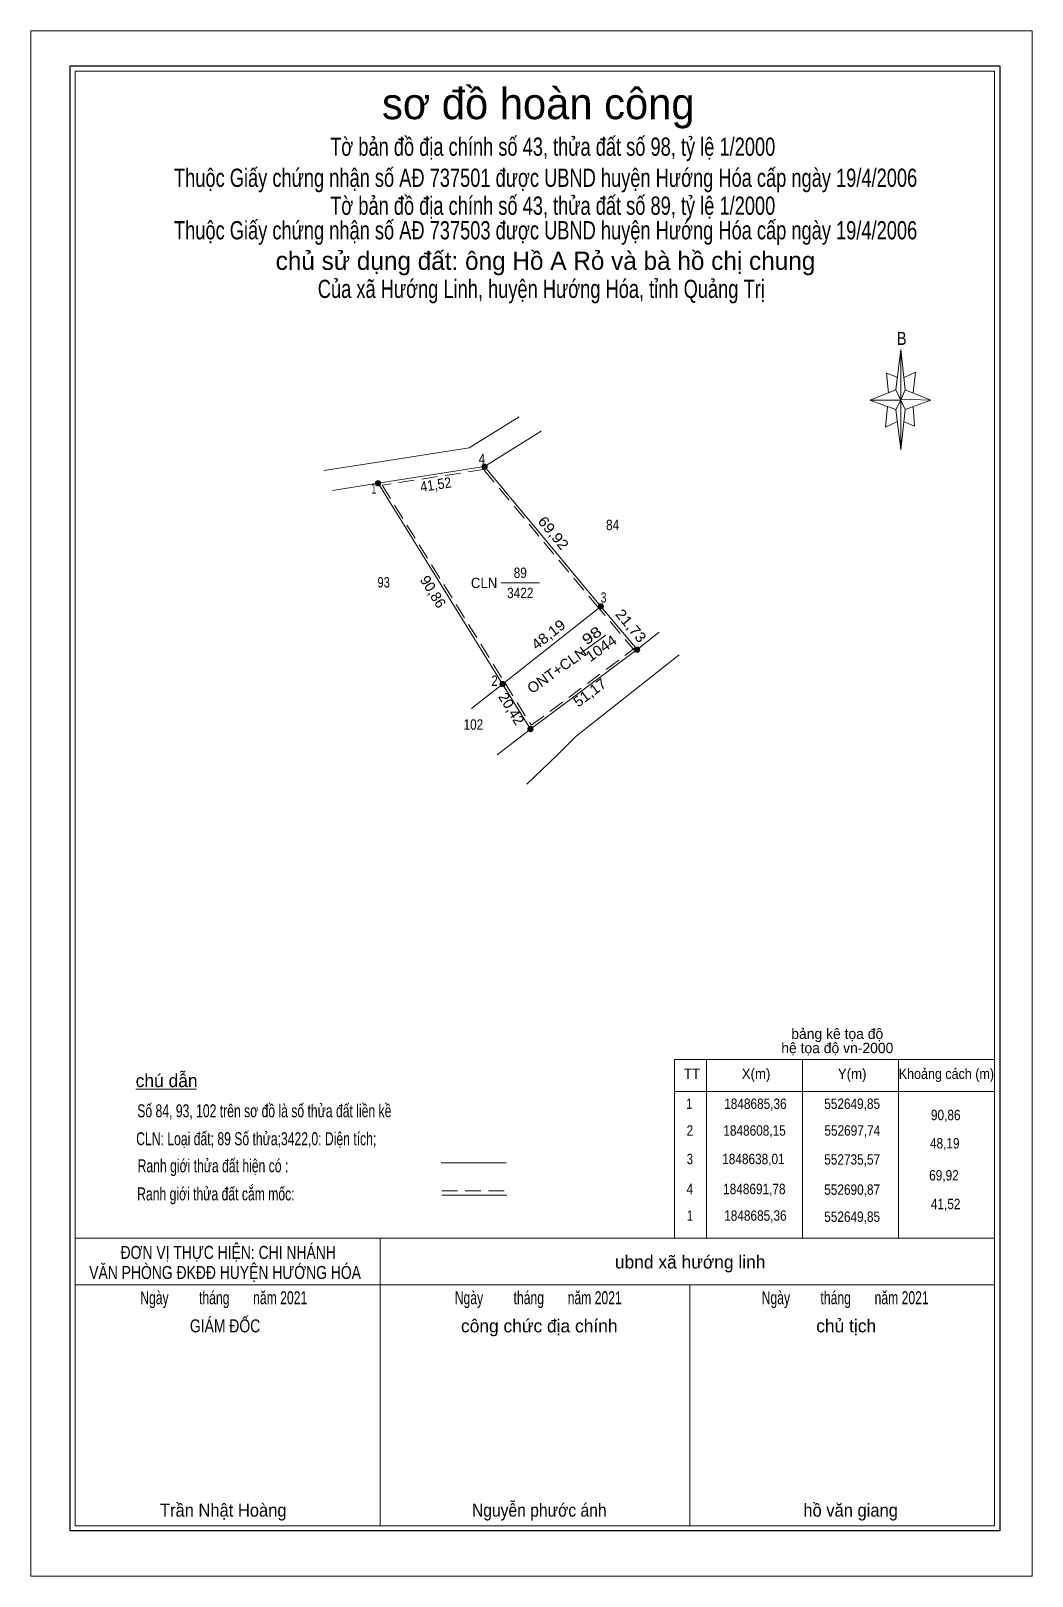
# Model space of a CAD drawing. Header units: metres. Extents: x 552516 to 552902, y 1848265 to 1848859.
import ezdxf
from ezdxf.enums import TextEntityAlignment as Align

# ---------------------------------------------------------------- set-up
doc = ezdxf.new("R2010")
doc.units = ezdxf.units.M
doc.header["$LTSCALE"] = 2
doc.linetypes.add('MEDIUM_DASHED', pattern=[4.5, 3, -1.5])
for name, color, linetype, lineweight in [('1', 7, 'Continuous', 13), ('10', 7, 'Continuous', 13), ('13', 7, 'Continuous', 13), ('5', 7, 'Continuous', 13), ('59', 7, 'Continuous', 13), ('6', 7, 'Continuous', 13)]:
    doc.layers.add(name, color=color, linetype=linetype, lineweight=lineweight)
for name, color, linetype in [('15', 7, 'Continuous'), ('2', 7, 'Continuous'), ('4', 7, 'Continuous'), ('7', 7, 'Continuous')]:
    doc.layers.add(name, color=color, linetype=linetype)

msp = doc.modelspace()

# ---------------------------------------------------------------- hatches: boundary and pattern name
at = {"layer": '1'}
for points in [[(552750.54, 1848621.36, 1), (552748.54, 1848621.36, 1)], [(552709.5, 1848590.8, 1), (552707.5, 1848590.8, 1)]]:
    msp.add_hatch(color=256, dxfattribs=at).paths.add_polyline_path(points)
at = {"layer": '5'}
for points in [[(552691.87, 1848691.78, 1), (552689.87, 1848691.78, 1)], [(552650.85, 1848685.36, 1), (552648.85, 1848685.36, 1)], [(552736.57, 1848638.01, 1), (552734.57, 1848638.01, 1)], [(552736.57, 1848638.01, 1), (552734.57, 1848638.01, 1)], [(552736.57, 1848638.01, 1), (552734.57, 1848638.01, 1)], [(552698.74, 1848608.15, 1), (552696.74, 1848608.15, 1)], [(552698.74, 1848608.15, 1), (552696.74, 1848608.15, 1)], [(552698.74, 1848608.15, 1), (552696.74, 1848608.15, 1)]]:
    msp.add_hatch(color=256, dxfattribs=at).paths.add_polyline_path(points)

# ---------------------------------------------------------------- linework, layer by layer
at = {"layer": '1'}
for p, q in [((552849.06, 1848721.31), (552851.05, 1848736.81)), ((552852.64, 1848721.31), (552862.57, 1848717.33)), ((552849.06, 1848713.75), (552839.12, 1848717.33)), ((552852.64, 1848713.75), (552851.05, 1848698.25)), ((552855.82, 1848714.95), (552856.21, 1848707.39)), ((552704.2, 1848710.88), (552684.89, 1848698.96)), ((552856.21, 1848707.39), (552852.24, 1848708.98)), ((552712.61, 1848705.47), (552690.87, 1848691.78)), ((552644.86, 1848692.75), (552684.89, 1848698.96)), ((552629.04, 1848690.29), (552644.86, 1848692.75)), ((552632.31, 1848682.61), (552649.85, 1848685.36)), ((552749.54, 1848621.36), (552758.02, 1848628.11)), ((552726.08, 1848588.11), (552765.77, 1848619.32)), ((552685.86, 1848598.77), (552697.74, 1848608.15)), ((552695.67, 1848580.91), (552708.5, 1848590.8)), ((552718.86, 1848580.91), (552726.08, 1848588.11)), ((552718.86, 1848580.91), (552707.15, 1848569.63))]:
    msp.add_line(p, q, dxfattribs=at)
for points in [[(552516.28, 1848859.39), (552901.52, 1848859.39), (552901.52, 1848264.97), (552516.28, 1848264.97)], [(552533.37, 1848843.96), (552887.11, 1848843.96), (552887.11, 1848284.33), (552533.37, 1848284.33)], [(552851.05, 1848736.81), (552852.64, 1848721.31), (552851.05, 1848717.33)], [(552851.05, 1848717.33), (552839.12, 1848717.33), (552849.06, 1848721.31), (552852.64, 1848713.75), (552862.57, 1848717.33), (552851.05, 1848717.73)], [(552851.05, 1848717.33), (552851.05, 1848698.25), (552849.06, 1848713.75)]]:
    msp.add_lwpolyline(points, close=True, dxfattribs=at)
at = {"layer": '1', "lineweight": 25}
msp.add_lwpolyline([(552531.37, 1848845.96), (552889.11, 1848845.96), (552889.11, 1848282.33), (552531.37, 1848282.33)], close=True, dxfattribs=at)
at = {"layer": '1'}
for points in [[(552849.86, 1848726.08), (552845.48, 1848727.67), (552846.28, 1848720.11)], [(552852.24, 1848726.08), (552856.61, 1848728.06), (552855.82, 1848720.11)], [(552851.05, 1848717.33), (552849.06, 1848721.31), (552839.12, 1848717.33)], [(552845.88, 1848714.95), (552845.09, 1848707), (552849.46, 1848708.98)], [(552851.05, 1848717.33), (552852.64, 1848713.75), (552862.57, 1848717.33)]]:
    msp.add_lwpolyline(points, dxfattribs=at)
at = {"layer": '1', "linetype": 'MEDIUM_DASHED'}
msp.add_lwpolyline([(552748.77, 1848620.72), (552734.8, 1848637.37), (552690.46, 1848690.7), (552651.49, 1848684.61), (552698.59, 1848608.68), (552708.78, 1848592.25), (552748.94, 1848622.16)], dxfattribs=at)
for centre in [(552749.54, 1848621.36), (552708.5, 1848590.8)]:
    msp.add_circle(centre, 1, dxfattribs=at)
at = {"layer": '10'}
msp.add_line((552697.74, 1848608.15), (552735.57, 1848638.01), dxfattribs=at)
msp.add_lwpolyline([(552749.54, 1848621.36), (552735.57, 1848638.01), (552690.87, 1848691.78), (552649.85, 1848685.36), (552697.74, 1848608.15), (552708.5, 1848590.8)], close=True, dxfattribs=at)
at = {"layer": '13'}
for p, q in [((552697.27, 1848647.06), (552712.03, 1848647.06)), ((552728.05, 1848620.19), (552737.52, 1848626.93))]:
    msp.add_line(p, q, dxfattribs=at)
at = {"layer": '5'}
for centre in [(552690.87, 1848691.78), (552649.85, 1848685.36), (552735.57, 1848638.01), (552735.57, 1848638.01), (552735.57, 1848638.01), (552697.74, 1848608.15), (552697.74, 1848608.15), (552697.74, 1848608.15)]:
    msp.add_circle(centre, 1, dxfattribs=at)
at = {"layer": '59'}
for p, q in [((552887.11, 1848508.42), (552887.11, 1848394.92)), ((552763.86, 1848463.76), (552887.11, 1848463.76)), ((552763.86, 1848463.76), (552763.86, 1848394.92)), ((552776.18, 1848463.76), (552776.18, 1848394.92)), ((552813.16, 1848463.76), (552813.16, 1848394.92)), ((552850.13, 1848463.76), (552850.13, 1848394.92)), ((552763.86, 1848451.33), (552887.11, 1848451.33)), ((552763.86, 1848394.92), (552887.11, 1848394.92))]:
    msp.add_line(p, q, dxfattribs=at)
at = {"layer": '6'}
for p, q in [((552556.63, 1848452.28), (552579.98, 1848452.28)), ((552674.14, 1848424), (552699.12, 1848424)), ((552674.38, 1848411.45), (552699.36, 1848411.45)), ((552533.37, 1848394.92), (552887.11, 1848394.92)), ((552650.61, 1848284.33), (552650.61, 1848394.92)), ((552533.37, 1848377.05), (552887.11, 1848377.05)), ((552769.86, 1848284.33), (552769.86, 1848377.05))]:
    msp.add_line(p, q, dxfattribs=at)
at = {"layer": '6', "linetype": 'MEDIUM_DASHED'}
msp.add_line((552674.38, 1848413.14), (552699.52, 1848413.14), dxfattribs=at)

# ---------------------------------------------------------------- texts
at = {"layer": '1'}
for s, height, p in [('sơ đồ hoàn công', 12, (552711.515, 1848825.43)), ('chủ sử dụng đất: ông Hồ A Rỏ và bà hồ chị chung', 7, (552714.285, 1848767.47))]:
    msp.add_text(s, height=height, dxfattribs=at).set_placement(p, align=Align.CENTER)
for s, height, width, p in [('Tờ bản đồ địa chính số 43, thửa đất số 98, tỷ lệ 1/2000', 7, 0.75, (552717.055, 1848811.36)), ('Thuộc Giấy chứng nhận số AĐ 737501 được UBND huyện Hướng Hóa cấp ngày 19/4/2006', 7, 0.75, (552714.33, 1848799.4)), ('Tờ bản đồ địa chính số 43, thửa đất số 89, tỷ lệ 1/2000', 7, 0.75, (552717.055, 1848788.66)), ('Thuộc Giấy chứng nhận số AĐ 737503 được UBND huyện Hướng Hóa cấp ngày 19/4/2006', 7, 0.75, (552714.33, 1848779.2)), ('Của xã Hướng Linh, huyện Hướng Hóa, tỉnh Quảng Trị', 7, 0.75, (552712.665, 1848756.66)), ('B', 5, 0.85, (552851.335, 1848738.6))]:
    msp.add_text(s, height=height, dxfattribs=dict(at, width=width)).set_placement(p, align=Align.CENTER)
at = {"layer": '13', "width": 0.85}
msp.add_text('89', height=4, dxfattribs=at).set_placement((552704.58, 1848648.94), align=Align.CENTER)
at = {"layer": '13', "width": 1.3}
msp.add_text('98', height=4, rotation=35.42, dxfattribs=at).set_placement((552733.231, 1848625.162), align=Align.CENTER)
at = {"layer": '15'}
for s, width, p in [('84', 0.85, (552737.58, 1848667.34)), ('93', 0.8, (552649.65, 1848645.27)), ('102', 0.85, (552682.74, 1848590.57))]:
    msp.add_text(s, height=4, dxfattribs=dict(at, width=width)).set_placement(p)
at = {"layer": '2', "width": 0.95}
msp.add_text('CLN', height=4, dxfattribs=at).set_placement((552695.75, 1848645.06), align=Align.RIGHT)
at = {"layer": '2', "width": 1.05}
msp.add_text('ONT+CLN', height=4, rotation=35.42, dxfattribs=at).set_placement((552730.542, 1848619.513), align=Align.RIGHT)
at = {"layer": '4', "width": 0.85}
msp.add_text('3422', height=4, dxfattribs=at).set_placement((552704.58, 1848641.18), align=Align.CENTER)
at = {"layer": '4', "width": 1.1}
msp.add_text('1044', height=4, rotation=35.42, dxfattribs=at).set_placement((552736.851, 1848620.26), align=Align.CENTER)
at = {"layer": '5'}
for s, width, p in [('4', 0.85, (552689.855, 1848692.81)), ('1', 0.7, (552648.23, 1848681.37)), ('3', 0.75, (552736.635, 1848639.43)), ('2', 0.8, (552694.69, 1848607.42))]:
    msp.add_text(s, height=4, dxfattribs=dict(at, width=width)).set_placement(p, align=Align.CENTER)
at = {"layer": '59'}
for s, p in [('bảng kê tọa độ', (552826.54, 1848471.62)), ('hệ tọa độ vn-2000', (552826.565, 1848466.14))]:
    msp.add_text(s, height=4, dxfattribs=at).set_placement(p, align=Align.CENTER)
for s, width, p in [(' TT', 0.95, (552769.98, 1848456.22)), (' X(m)', 0.95, (552794.595, 1848456.22)), (' Y(m)', 0.95, (552831.58, 1848456.22)), ('Khoảng cách (m)', 0.9, (552868.54, 1848456.22)), (' 1', 0.75, (552769.025, 1848444.68)), (' 1848685,36', 0.85, (552794.425, 1848444.68)), (' 552649,85', 0.85, (552831.65, 1848444.68)), (' 90,86', 0.85, (552867.655, 1848440.35)), (' 2', 0.85, (552769.225, 1848434.39)), (' 1848608,15', 0.85, (552794.09, 1848434.39)), (' 552697,74', 0.85, (552831.725, 1848434.39)), (' 48,19', 0.85, (552867.275, 1848429.47)), (' 3', 0.8, (552769.245, 1848423.44)), (' 1848638,01', 0.85, (552793.67, 1848423.44)), (' 552735,57', 0.85, (552831.655, 1848423.25)), (' 69,92', 0.85, (552866.975, 1848417.16)), (' 4', 0.85, (552769.185, 1848411.89)), (' 1848691,78', 0.85, (552794.005, 1848411.89)), (' 552690,87', 0.85, (552831.655, 1848411.65)), (' 41,52', 0.85, (552867.625, 1848406.12)), (' 1', 0.75, (552769.285, 1848401.67)), (' 1848685,36', 0.85, (552794.425, 1848401.67)), (' 552649,85', 0.85, (552831.65, 1848401.22))]:
    msp.add_text(s, height=4, dxfattribs=dict(at, width=width)).set_placement(p, align=Align.CENTER)
at = {"layer": '6'}
msp.add_text('chú dẫn', height=5, dxfattribs=at).set_placement((552556.61, 1848453.08))
at = {"layer": '6', "width": 0.7}
for s, p in [('Số 84, 93, 102 trên sơ đồ là số thửa đất liền kề', (552557.21, 1848441.46)), ('CLN: Loại đất; 89 Số thửa;3422,0: Diện tích;', (552556.81, 1848430.72)), ('Ranh giới thửa đất hiện có :', (552557.35, 1848420.32)), ('Ranh giới thửa đất cắm mốc:', (552557.17, 1848409.5))]:
    msp.add_text(s, height=5, dxfattribs=at).set_placement(p)
at = {"layer": '6'}
for s, width, p in [('ĐƠN VỊ THỰC HIỆN: CHI NHÁNH', 0.8, (552592.19, 1848386.99)), ('VĂN PHÒNG ĐKĐĐ HUYỆN HƯỚNG HÓA', 0.8, (552591, 1848379.27)), ('Ngày         tháng       năm 2021', 0.7, (552590.48, 1848369.55)), ('Ngày         tháng       năm 2021', 0.7, (552711.5, 1848369.55)), ('Ngày         tháng       năm 2021', 0.7, (552829.6, 1848369.55)), ('GIÁM ĐỐC', 0.8, (552591, 1848358.73)), ('Trần Nhật Hoàng', 0.95, (552590.295, 1848287.83)), ('Nguyễn phước ánh', 0.9, (552711.885, 1848287.83)), ('hồ văn giang', 0.95, (552831.705, 1848287.83))]:
    msp.add_text(s, height=5, dxfattribs=dict(at, width=width)).set_placement(p, align=Align.CENTER)
for s, p in [('ubnd xã hướng linh', (552769.955, 1848383.31)), ('công chức địa chính', (552711.885, 1848358.73)), ('chủ tịch', (552829.995, 1848358.73))]:
    msp.add_text(s, height=5, dxfattribs=at).set_placement(p, align=Align.CENTER)
at = {"layer": '7'}
for s, rotation, width, p in [('41,52', 8.895, 0.9, (552672.371, 1848682.897)), ('69,92', 309.737, 1.1, (552715.781, 1848664.949)), ('21,73', 309.998, 1.1, (552745.613, 1848629.266)), ('48,19', 38.285, 1.1, (552716.611, 1848625.591)), ('51,17', 36.673, 1.05, (552732.511, 1848603.227))]:
    msp.add_text(s, height=4, rotation=rotation, dxfattribs=dict(at, width=width)).set_placement(p, align=Align.CENTER)
for s, rotation, p in [('90,86', 301.81, (552669.319, 1848642.594)), ('20,42', 301.806, (552699.459, 1848597.594))]:
    msp.add_text(s, height=4, rotation=rotation, dxfattribs=at).set_placement(p, align=Align.CENTER)

doc.saveas('drawing.dxf')
